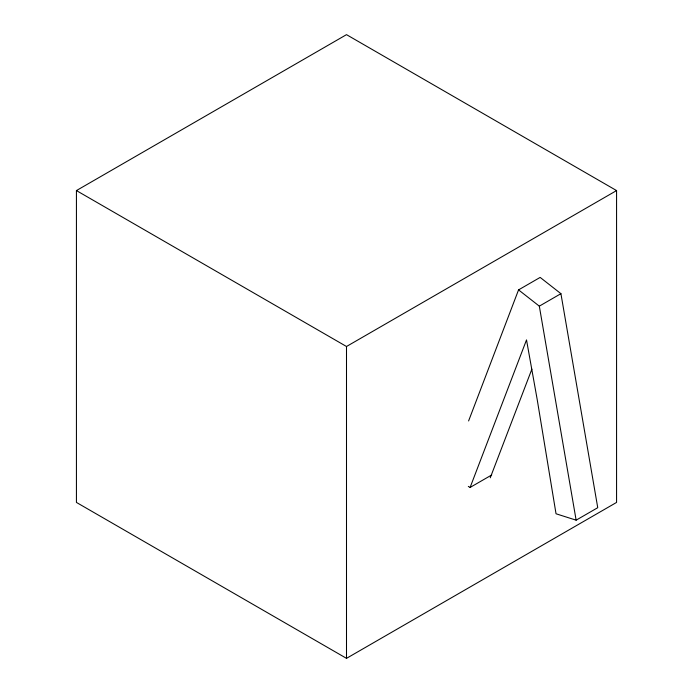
<?xml version="1.0" encoding="UTF-8"?>
<svg xmlns="http://www.w3.org/2000/svg" width="693" height="693" viewBox="0 0 693 693"><rect width="100%" height="100%" fill="white"/><g stroke="black" fill="none" stroke-linecap="round" stroke-linejoin="round"><path stroke-width="1.04" d="M468.312 486.399L470.114 487.439L526.515 339.916L537.214 399.618L556.029 513.773L576.134 520.166L597.747 507.692L560.923 293.676L540.159 277.408L518.555 289.882L468.598 420.946M490.254 477.815L531.869 369.17M76.429 190.575L346.5 34.65L616.571 190.575L616.571 502.425L346.5 658.35L76.429 502.425L76.429 190.575L346.5 346.5L616.571 190.575M518.555 289.882L539.319 306.15L560.923 293.676M470.114 487.439L491.718 474.965M576.134 520.166L539.319 306.15M346.5 346.5L346.5 658.35"/></g></svg>
